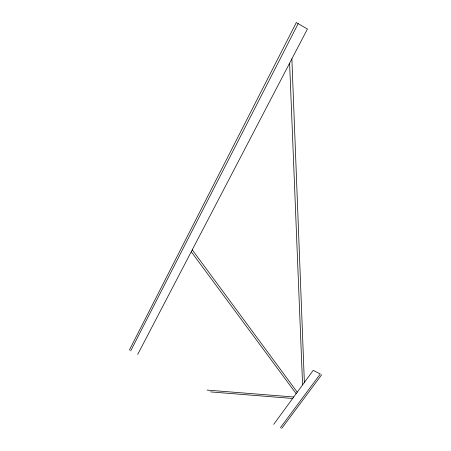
<?xml version="1.0" encoding="UTF-8"?>
<svg xmlns="http://www.w3.org/2000/svg" width="451" height="451" viewBox="0 0 451 451"><rect width="100%" height="100%" fill="white"/><g stroke="black" fill="none" stroke-linecap="round" stroke-linejoin="round"><path stroke-width="0.68" d="M129.33 350.134L296.33 22.55L307.424 29.027L137.69 354.435M130.728 350.85L298.184 23.632M273.723 424.357L313.236 370.316L320.266 374.02L280.364 427.768M281.689 428.45L321.67 374.758M207.054 390.087L293.725 396.998M210.583 391.902L292.643 398.475M192.256 249.831L297.248 392.178M191.252 251.748L296.155 393.678M289.598 63.202L302.587 384.878M291.87 58.855L304.374 382.437"/></g></svg>
